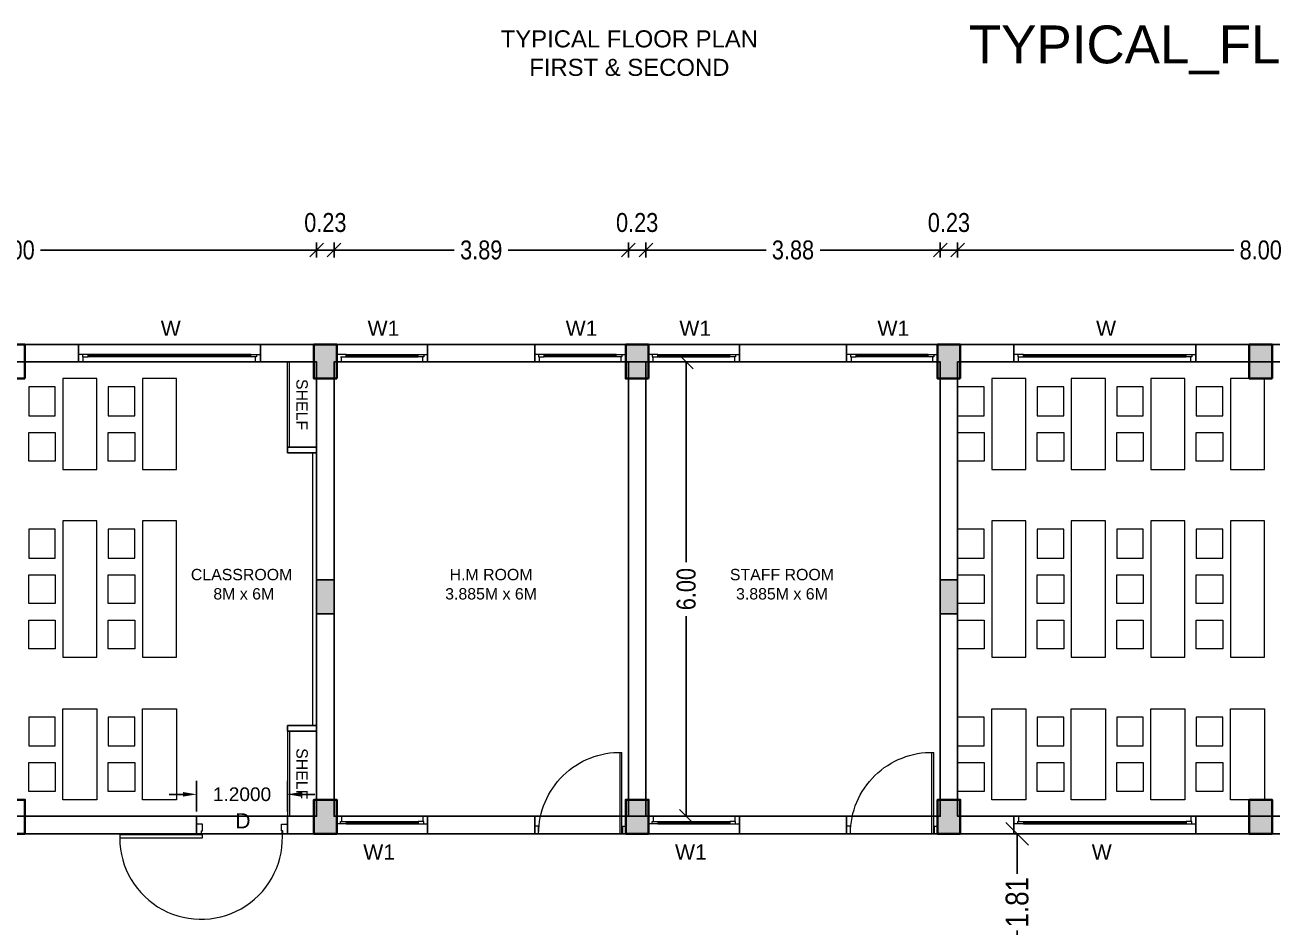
# Model space of a CAD drawing. Header units: metres. Extents: x 2792 to 3145, y -72 to 111.
# Drawn here: x 3020.9 to 3037.36, y -64.86 to -52.95 of the extents above; entities that cross this region are included whole.
import ezdxf
from ezdxf.enums import TextEntityAlignment as Align

# ---------------------------------------------------------------- set-up
doc = ezdxf.new("R2010")
doc.units = ezdxf.units.M
doc.header["$MEASUREMENT"] = 0
doc.header["$PDMODE"] = 35
doc.linetypes.add('HIDDEN', pattern=[0.375, 0.25, -0.125])
doc.linetypes.add('PHANTOM2', pattern=[1.25, 0.625, -0.125, 0.125, -0.125, 0.125, -0.125])
for name, color, linetype, lineweight in [('BEAM', 4, 'Continuous', 30), ('Col', 2, 'Continuous', 40), ('column', 6, 'Continuous', 9), ('DIM', 7, 'Continuous', 18), ('El', 9, 'Continuous', 20), ('Frame', 11, 'Continuous', 20), ('Furn', 80, 'Continuous', 0), ('JOI', 4, 'Continuous', 20), ('Text', 7, 'Continuous', 5), ('WALL', 7, 'Continuous', 30)]:
    doc.layers.add(name, color=color, linetype=linetype, lineweight=lineweight)
for name, color, linetype in [('BLK_1_FLR_0_AC_ROOM_1', 3, 'Continuous'), ('BLK_1_FLR_0_BLT_UP_AREA', 44, 'Continuous'), ('BLK_1_FLR_0_CARPET_AREA', 56, 'Continuous'), ('BLK_1_FLR_0_EXIT_WIDTH_DOOR', 2, 'Continuous'), ('BLK_1_FLR_0_REGULAR_ROOM_1', 3, 'Continuous'), ('BLK_1_FLR_0_REGULAR_ROOM_2', 3, 'Continuous'), ('DIST_EXIT', 7, 'Continuous'), ('WIN', 2, 'Continuous')]:
    doc.layers.add(name, color=color, linetype=linetype)
doc.styles.add('SKR', font='ARIALN.TTF')
doc.styles.get("Standard").update_dxf_attribs({"font": 'arial.ttf'})
doc.dimstyles.new('SKR', dxfattribs={"dimtxt": 0.25, "dimasz": 0.18, "dimexe": 0.1, "dimexo": 0.0625, "dimgap": 0.09, "dimtad": 0, "dimzin": 0, "dimdsep": 46, "dimtxsty": 'SKR', "dimblk": 'OBLIQUE', "dimcen": 0.09, "dimclrd": 8, "dimclre": 8, "dimadec": 0, "dimazin": 0, "dimtfac": 1, "dimtofl": 0, "dimtmove": 2, "dimatfit": 3, "dimfxl": 0, "dimtolj": 1, "dimtzin": 0, "dimarcsym": 0})
doc.dimstyles.new('SKR12', dxfattribs={"dimtxt": 0.3, "dimasz": 0.3, "dimexe": 0.3, "dimexo": 0.0625, "dimgap": 0.09, "dimtad": 0, "dimzin": 0, "dimdsep": 46, "dimtxsty": 'SKR', "dimblk": 'OBLIQUE', "dimcen": 0.09, "dimclrd": 8, "dimclre": 8, "dimadec": 0, "dimazin": 0, "dimtfac": 1, "dimtofl": 0, "dimtmove": 2, "dimatfit": 3, "dimfxl": 0, "dimtolj": 1, "dimtzin": 0, "dimarcsym": 0})
doc.dimstyles.get("Standard").update_dxf_attribs({"dimtxt": 0.18, "dimasz": 0.18, "dimexe": 0.18, "dimexo": 0.0625, "dimgap": 0.09, "dimtad": 0, "dimtih": 1, "dimtoh": 1, "dimdec": 4, "dimzin": 0, "dimdsep": 46, "dimtxsty": 'Standard', "dimcen": 0.09, "dimadec": 0, "dimazin": 0, "dimtfac": 1, "dimtdec": 4, "dimtofl": 0, "dimtmove": 0, "dimatfit": 3, "dimfxl": 0, "dimtolj": 1, "dimtzin": 0, "dimarcsym": 0})

# ---------------------------------------------------------------- blocks, each defined once
blk = doc.blocks.new('A$C7F851B0A')
for p, q in [((1.5, 0), (1.5, 32.24)), ((2.25, 0), (2.25, 32.25)), ((1.2, 3), (0, 3)), ((0, 0), (0, 3)), ((1.2, 0), (0, 0)), ((1.2, 0), (1.2, 3)), ((2.25, 0), (1.5, 0)), ((34.5, 0), (34.5, 3)), ((34.5, 3), (36, 3)), ((34.5, 0), (36, 0)), ((36, 0), (36, 3))]:
    blk.add_line(p, q)
blk.add_arc((2.25, 0), 32.25, 0, 91.3326)
blk = doc.blocks.new('FF')
at = {"layer": 'Frame'}
for p, q in [((-35.5, 0), (-38, 0)), ((-38, -3.5), (-38, -4)), ((-38, -4), (-36, -4)), ((-36, -4), (-36, -2.75)), ((-36, -2.75), (-35.5, -2.75)), ((-35.5, -2.75), (-35.5, 0)), ((-2.5, -2.75), (-2.5, 0)), ((-2.5, 0), (0, 0)), ((-2, -2.75), (-2.5, -2.75)), ((-2, -4), (-2, -2.75)), ((0, -4), (-2, -4)), ((0, -3.5), (0, -4))]:
    blk.add_line(p, q, dxfattribs=at)
blk.add_lwpolyline([(-35.5, -5.75), (-35.5, -4.5), (-70.12, -4.5), (-70.12, -5.75), (-35.5, -5.75)], close=True, dxfattribs=at)
blk.add_arc((-36.12, -5.75), 34, 180, 5.0621, dxfattribs=at)
blk = doc.blocks.new('C')
at = {"layer": 'column'}
blk.add_hatch(color=2, dxfattribs=at).paths.add_polyline_path([(0, -450), (300, -450), (300, 0), (0, 0)])
at = {"layer": 'column', "color": 6}
blk.add_lwpolyline([(0, -450), (300, -450), (300, 0), (0, 0)], close=True, dxfattribs=at)
blk = doc.blocks.new('C2')
at = {"layer": 'BEAM'}
blk.add_hatch(color=2, dxfattribs=at).paths.add_polyline_path([(230, 0), (0, 0), (0, -450), (230, -450)])
at = {"layer": 'BEAM', "color": 6}
blk.add_lwpolyline([(0, -450), (230, -450), (230, 0), (0, 0)], close=True, dxfattribs=at)
blk = doc.blocks.new('_Oblique')
at = {"color": 0, "linetype": 'ByBlock', "lineweight": -2}
blk.add_line((-0.5, -0.5), (0.5, 0.5), dxfattribs=at)
blk = doc.blocks.new('*D19')
at = {"layer": 'Defpoints', "color": 0}
for p in [(3024.748, -55.924), (3016.748, -57.852), (3024.748, -57.935)]:
    blk.add_point(p, dxfattribs=at)
at = {"layer": 'DIM', "color": 8, "lineweight": -2}
for p, q in [((3016.748, -56.024), (3016.748, -55.824)), ((3016.748, -55.924), (3020.392, -55.924)), ((3024.748, -55.924), (3021.104, -55.924)), ((3024.748, -56.024), (3024.748, -55.824))]:
    blk.add_line(p, q, dxfattribs=at)
at = {"layer": 'DIM', "color": 8, "lineweight": -2, "xscale": 0.18, "yscale": 0.18, "zscale": 0.18, "rotation": 180}
blk.add_blockref('_Oblique', (3016.748, -55.924), dxfattribs=at)
at = {"layer": 'DIM', "color": 8, "lineweight": -2, "xscale": 0.18, "yscale": 0.18, "zscale": 0.18}
blk.add_blockref('_Oblique', (3024.748, -55.924), dxfattribs=at)
at = {"layer": 'DIM', "color": 0, "insert": (3020.748, -55.924), "char_height": 0.25, "attachment_point": 5, "style": 'SKR'}
blk.add_mtext('\\A1;8.00', dxfattribs=at)
blk = doc.blocks.new('*D20')
at = {"layer": 'Defpoints', "color": 0}
for p in [(3024.978, -55.924), (3024.748, -57.935), (3024.978, -58.045)]:
    blk.add_point(p, dxfattribs=at)
at = {"layer": 'DIM', "color": 8, "lineweight": -2}
for p, q in [((3024.748, -56.024), (3024.748, -55.824)), ((3024.748, -55.924), (3024.978, -55.924)), ((3024.978, -56.024), (3024.978, -55.824))]:
    blk.add_line(p, q, dxfattribs=at)
at = {"layer": 'DIM', "color": 8, "lineweight": -2, "xscale": 0.18, "yscale": 0.18, "zscale": 0.18, "rotation": 180}
blk.add_blockref('_Oblique', (3024.748, -55.924), dxfattribs=at)
at = {"layer": 'DIM', "color": 8, "lineweight": -2, "xscale": 0.18, "yscale": 0.18, "zscale": 0.18}
blk.add_blockref('_Oblique', (3024.978, -55.924), dxfattribs=at)
at = {"layer": 'DIM', "color": 0, "insert": (3024.863, -55.562), "char_height": 0.25, "attachment_point": 5, "style": 'SKR'}
blk.add_mtext('\\A1;0.23', dxfattribs=at)
blk = doc.blocks.new('*D21')
at = {"layer": 'Defpoints', "color": 0}
for p in [(3028.863, -55.924), (3024.978, -58.045), (3028.863, -57.94)]:
    blk.add_point(p, dxfattribs=at)
at = {"layer": 'DIM', "color": 8, "lineweight": -2}
for p, q in [((3024.978, -56.024), (3024.978, -55.824)), ((3024.978, -55.924), (3026.564, -55.924)), ((3028.863, -55.924), (3027.277, -55.924)), ((3028.863, -56.024), (3028.863, -55.824))]:
    blk.add_line(p, q, dxfattribs=at)
at = {"layer": 'DIM', "color": 8, "lineweight": -2, "xscale": 0.18, "yscale": 0.18, "zscale": 0.18, "rotation": 180}
blk.add_blockref('_Oblique', (3024.978, -55.924), dxfattribs=at)
at = {"layer": 'DIM', "color": 8, "lineweight": -2, "xscale": 0.18, "yscale": 0.18, "zscale": 0.18}
blk.add_blockref('_Oblique', (3028.863, -55.924), dxfattribs=at)
at = {"layer": 'DIM', "color": 0, "insert": (3026.92, -55.924), "char_height": 0.25, "attachment_point": 5, "style": 'SKR'}
blk.add_mtext('\\A1;3.89', dxfattribs=at)
blk = doc.blocks.new('*D22')
at = {"layer": 'Defpoints', "color": 0}
for p in [(3029.093, -55.924), (3028.863, -57.94), (3029.093, -57.991)]:
    blk.add_point(p, dxfattribs=at)
at = {"layer": 'DIM', "color": 8, "lineweight": -2}
for p, q in [((3028.863, -56.024), (3028.863, -55.824)), ((3028.863, -55.924), (3029.093, -55.924)), ((3029.093, -56.024), (3029.093, -55.824))]:
    blk.add_line(p, q, dxfattribs=at)
at = {"layer": 'DIM', "color": 8, "lineweight": -2, "xscale": 0.18, "yscale": 0.18, "zscale": 0.18, "rotation": 180}
blk.add_blockref('_Oblique', (3028.863, -55.924), dxfattribs=at)
at = {"layer": 'DIM', "color": 8, "lineweight": -2, "xscale": 0.18, "yscale": 0.18, "zscale": 0.18}
blk.add_blockref('_Oblique', (3029.093, -55.924), dxfattribs=at)
at = {"layer": 'DIM', "color": 0, "insert": (3028.978, -55.562), "char_height": 0.25, "attachment_point": 5, "style": 'SKR'}
blk.add_mtext('\\A1;0.23', dxfattribs=at)
blk = doc.blocks.new('*D23')
at = {"layer": 'Defpoints', "color": 0}
for p in [(3032.978, -55.924), (3029.093, -57.991), (3032.978, -58.291)]:
    blk.add_point(p, dxfattribs=at)
at = {"layer": 'DIM', "color": 8, "lineweight": -2}
for p, q in [((3029.093, -56.024), (3029.093, -55.824)), ((3029.093, -55.924), (3030.679, -55.924)), ((3032.978, -55.924), (3031.392, -55.924)), ((3032.978, -56.024), (3032.978, -55.824))]:
    blk.add_line(p, q, dxfattribs=at)
at = {"layer": 'DIM', "color": 8, "lineweight": -2, "xscale": 0.18, "yscale": 0.18, "zscale": 0.18, "rotation": 180}
blk.add_blockref('_Oblique', (3029.093, -55.924), dxfattribs=at)
at = {"layer": 'DIM', "color": 8, "lineweight": -2, "xscale": 0.18, "yscale": 0.18, "zscale": 0.18}
blk.add_blockref('_Oblique', (3032.978, -55.924), dxfattribs=at)
at = {"layer": 'DIM', "color": 0, "insert": (3031.035, -55.924), "char_height": 0.25, "attachment_point": 5, "style": 'SKR'}
blk.add_mtext('\\A1;3.88', dxfattribs=at)
blk = doc.blocks.new('*D24')
at = {"layer": 'Defpoints', "color": 0}
for p in [(3033.208, -55.924), (3033.208, -58.25), (3032.978, -58.291)]:
    blk.add_point(p, dxfattribs=at)
at = {"layer": 'DIM', "color": 8, "lineweight": -2}
for p, q in [((3032.978, -56.024), (3032.978, -55.824)), ((3032.978, -55.924), (3033.208, -55.924)), ((3033.208, -56.024), (3033.208, -55.824))]:
    blk.add_line(p, q, dxfattribs=at)
at = {"layer": 'DIM', "color": 8, "lineweight": -2, "xscale": 0.18, "yscale": 0.18, "zscale": 0.18, "rotation": 180}
blk.add_blockref('_Oblique', (3032.978, -55.924), dxfattribs=at)
at = {"layer": 'DIM', "color": 8, "lineweight": -2, "xscale": 0.18, "yscale": 0.18, "zscale": 0.18}
blk.add_blockref('_Oblique', (3033.208, -55.924), dxfattribs=at)
at = {"layer": 'DIM', "color": 0, "insert": (3033.093, -55.562), "char_height": 0.25, "attachment_point": 5, "style": 'SKR'}
blk.add_mtext('\\A1;0.23', dxfattribs=at)
blk = doc.blocks.new('*D25')
at = {"layer": 'Defpoints', "color": 0}
for p in [(3041.208, -55.924), (3041.208, -57.887), (3033.208, -58.25)]:
    blk.add_point(p, dxfattribs=at)
at = {"layer": 'DIM', "color": 8, "lineweight": -2}
for p, q in [((3033.208, -56.024), (3033.208, -55.824)), ((3033.208, -55.924), (3036.852, -55.924)), ((3041.208, -55.924), (3037.564, -55.924)), ((3041.208, -56.024), (3041.208, -55.824))]:
    blk.add_line(p, q, dxfattribs=at)
at = {"layer": 'DIM', "color": 8, "lineweight": -2, "xscale": 0.18, "yscale": 0.18, "zscale": 0.18, "rotation": 180}
blk.add_blockref('_Oblique', (3033.208, -55.924), dxfattribs=at)
at = {"layer": 'DIM', "color": 8, "lineweight": -2, "xscale": 0.18, "yscale": 0.18, "zscale": 0.18}
blk.add_blockref('_Oblique', (3041.208, -55.924), dxfattribs=at)
at = {"layer": 'DIM', "color": 0, "insert": (3037.208, -55.924), "char_height": 0.25, "attachment_point": 5, "style": 'SKR'}
blk.add_mtext('\\A1;8.00', dxfattribs=at)
blk = doc.blocks.new('*D96')
at = {"layer": 'Defpoints', "color": 0}
for p in [(3029.51, -57.401), (3029.626, -57.401), (3029.51, -63.401)]:
    blk.add_point(p, dxfattribs=at)
at = {"layer": 'DIM', "color": 8, "lineweight": -2}
for p, q in [((3029.572, -57.401), (3029.726, -57.401)), ((3029.626, -57.401), (3029.626, -60.045)), ((3029.626, -63.401), (3029.626, -60.758)), ((3029.572, -63.401), (3029.726, -63.401))]:
    blk.add_line(p, q, dxfattribs=at)
at = {"layer": 'DIM', "color": 8, "lineweight": -2, "xscale": 0.18, "yscale": 0.18, "zscale": 0.18}
for p, rotation in [((3029.626, -57.401), 90), ((3029.626, -63.401), 270)]:
    blk.add_blockref('_Oblique', p, dxfattribs=dict(at, rotation=rotation))
at = {"layer": 'DIM', "color": 0, "insert": (3029.626, -60.401), "char_height": 0.25, "attachment_point": 5, "rotation": 90, "style": 'SKR'}
blk.add_mtext('\\A1;6.00', dxfattribs=at)
blk = doc.blocks.new('*D220')
at = {"layer": 'Defpoints', "color": 0}
for p in [(3034.301, -63.631), (3033.994, -65.441), (3034.301, -65.441)]:
    blk.add_point(p, dxfattribs=at)
at = {"layer": 'DIM', "color": 8, "lineweight": -2}
for p, q in [((3034.239, -63.631), (3033.694, -63.631)), ((3033.994, -63.631), (3033.994, -64.162)), ((3033.994, -65.441), (3033.994, -64.911)), ((3034.239, -65.441), (3033.694, -65.441))]:
    blk.add_line(p, q, dxfattribs=at)
at = {"layer": 'DIM', "color": 8, "lineweight": -2, "xscale": 0.3, "yscale": 0.3, "zscale": 0.3}
for p, rotation in [((3033.994, -63.631), 90), ((3033.994, -65.441), 270)]:
    blk.add_blockref('_Oblique', p, dxfattribs=dict(at, rotation=rotation))
at = {"layer": 'DIM', "color": 0, "insert": (3033.994, -64.536), "char_height": 0.3, "attachment_point": 5, "rotation": 90, "style": 'SKR'}
blk.add_mtext('\\A1;1.81', dxfattribs=at)
blk = doc.blocks.new('*D251')
at = {"layer": 'BLK_1_FLR_0_EXIT_WIDTH_DOOR', "color": 0, "lineweight": -2}
for p, q in [((3023.163, -63.339), (3023.163, -62.931)), ((3024.363, -63.339), (3024.363, -62.931)), ((3022.983, -63.111), (3022.803, -63.111)), ((3024.543, -63.111), (3024.723, -63.111))]:
    blk.add_line(p, q, dxfattribs=at)
at = {"layer": 'BLK_1_FLR_0_EXIT_WIDTH_DOOR', "color": 0}
for points in [[(3022.983, -63.081), (3022.983, -63.141), (3023.163, -63.111)], [(3024.543, -63.081), (3024.543, -63.141), (3024.363, -63.111)]]:
    blk.add_solid(points, dxfattribs=at)
at = {"layer": 'Defpoints', "color": 0}
for p in [(3024.363, -63.111), (3023.163, -63.401), (3024.363, -63.401)]:
    blk.add_point(p, dxfattribs=at)
at = {"layer": 'BLK_1_FLR_0_EXIT_WIDTH_DOOR', "color": 0, "insert": (3023.763, -63.111), "char_height": 0.18, "attachment_point": 5}
blk.add_mtext('\\A1;1.2000', dxfattribs=at)
blk = doc.blocks.new('*D260')
at = {"layer": 'Defpoints', "color": 0}
for p in [(3005.323, -63.406), (3025.013, -65.371), (3024.963, -65.874)]:
    blk.add_point(p, dxfattribs=at)
at = {"layer": 'DIST_EXIT', "color": 8, "linetype": 'HIDDEN', "lineweight": -2}
for p, q in [((3005.317, -63.469), (3005.243, -64.208)), ((3025.007, -65.434), (3024.933, -66.173))]:
    blk.add_line(p, q, dxfattribs=at)
at = {"layer": 'DIST_EXIT', "color": 8, "linetype": 'PHANTOM2', "lineweight": -2}
for p, q in [((3005.273, -63.909), (3014.626, -64.843)), ((3024.963, -65.874), (3015.609, -64.941))]:
    blk.add_line(p, q, dxfattribs=at)
at = {"layer": 'DIST_EXIT', "color": 8, "lineweight": -2, "xscale": 0.3, "yscale": 0.3, "zscale": 0.3}
for p, rotation in [((3005.273, -63.909), 174.3009314214869), ((3024.963, -65.874), 354.3009314214869)]:
    blk.add_blockref('_Oblique', p, dxfattribs=dict(at, rotation=rotation))
at = {"layer": 'DIST_EXIT', "color": 0, "insert": (3015.118, -64.892), "char_height": 0.3, "attachment_point": 5, "rotation": 354.3009, "style": 'SKR'}
blk.add_mtext('\\A1;19.79', dxfattribs=at)
blk = doc.blocks.new('*D261')
at = {"layer": 'Defpoints', "color": 0}
for p in [(3049.703, -63.406), (3049.725, -63.597), (3032.943, -65.371)]:
    blk.add_point(p, dxfattribs=at)
at = {"layer": 'DIST_EXIT', "color": 8, "linetype": 'HIDDEN', "lineweight": -2}
for p, q in [((3049.71, -63.469), (3049.76, -63.895)), ((3032.95, -65.434), (3033, -65.86))]:
    blk.add_line(p, q, dxfattribs=at)
at = {"layer": 'DIST_EXIT', "color": 8, "linetype": 'PHANTOM2', "lineweight": -2}
for p, q in [((3049.725, -63.597), (3041.835, -64.522)), ((3032.965, -65.562), (3040.855, -64.637))]:
    blk.add_line(p, q, dxfattribs=at)
at = {"layer": 'DIST_EXIT', "color": 8, "lineweight": -2, "xscale": 0.3, "yscale": 0.3, "zscale": 0.3}
for p, rotation in [((3049.725, -63.597), 6.68702560900272), ((3032.965, -65.562), 186.6870256090026)]:
    blk.add_blockref('_Oblique', p, dxfattribs=dict(at, rotation=rotation))
at = {"layer": 'DIST_EXIT', "color": 0, "insert": (3041.345, -64.58), "char_height": 0.3, "attachment_point": 5, "rotation": 6.687, "style": 'SKR'}
blk.add_mtext('\\A1;16.87', dxfattribs=at)

msp = doc.modelspace()

# ---------------------------------------------------------------- linework, layer by layer
at = {"layer": 'BLK_1_FLR_0_AC_ROOM_1', "color": 3}
msp.add_lwpolyline([(3024.97792, -63.4005), (3032.97792, -63.4005), (3032.97792, -57.40147), (3024.97792, -57.40147)], close=True, dxfattribs=at)
at = {"layer": 'BLK_1_FLR_0_BLT_UP_AREA', "color": 24}
msp.add_lwpolyline([(3001.69292, -57.17147), (3056.26292, -57.17147), (3056.26292, -65.67147), (3001.69292, -65.67147)], close=True, dxfattribs=at)
at = {"layer": 'BLK_1_FLR_0_CARPET_AREA', "color": 24}
for points in [[(3016.7479, -57.40147), (3024.74792, -57.40147), (3024.74792, -63.40147), (3016.7479, -63.40147)], [(3024.97792, -57.40147), (3028.86292, -57.40147), (3028.86292, -63.4005), (3024.97792, -63.4005)], [(3029.09292, -63.4005), (3032.97792, -63.4005), (3032.97792, -57.40147), (3029.09292, -57.40147)], [(3033.20792, -63.40147), (3041.2079, -63.40147), (3041.2079, -57.40147), (3033.20792, -57.40147)], [(3056.03292, -63.63147), (3001.92292, -63.63147), (3001.92292, -65.43292), (3056.03292, -65.43292)]]:
    msp.add_lwpolyline(points, close=True, dxfattribs=at)
at = {"layer": 'BLK_1_FLR_0_REGULAR_ROOM_1', "color": 3}
msp.add_lwpolyline([(3008.51791, -57.40147), (3024.74792, -57.40147), (3024.74792, -63.40147), (3008.51791, -63.40147)], close=True, dxfattribs=at)
at = {"layer": 'BLK_1_FLR_0_REGULAR_ROOM_2', "color": 3}
msp.add_lwpolyline([(3033.20792, -57.40147), (3049.43792, -57.40147), (3049.43792, -63.40147), (3033.20792, -63.40147)], close=True, dxfattribs=at)
at = {"layer": 'Col'}
for points in [[(3020.8979, -57.62147), (3020.5979, -57.62147), (3020.5979, -57.17147), (3020.8979, -57.17147)], [(3025.01292, -57.62147), (3024.71292, -57.62147), (3024.71292, -57.17147), (3025.01292, -57.17147)], [(3029.12792, -57.62147), (3028.82792, -57.62147), (3028.82792, -57.17147), (3029.12792, -57.17147)], [(3033.24292, -57.62147), (3032.94292, -57.62147), (3032.94292, -57.17147), (3033.24292, -57.17147)], [(3037.3579, -57.62147), (3037.0579, -57.62147), (3037.0579, -57.17147), (3037.3579, -57.17147)], [(3020.8979, -63.63147), (3020.5979, -63.63147), (3020.5979, -63.18147), (3020.8979, -63.18147)], [(3025.01291, -63.63147), (3024.71291, -63.63147), (3024.71291, -63.18147), (3025.01291, -63.18147)], [(3029.12792, -63.63147), (3028.82792, -63.63147), (3028.82792, -63.18147), (3029.12792, -63.18147)], [(3033.24292, -63.63147), (3032.94292, -63.63147), (3032.94292, -63.18147), (3033.24292, -63.18147)], [(3037.35789, -63.63147), (3037.05789, -63.63147), (3037.05789, -63.18147), (3037.35789, -63.18147)]]:
    msp.add_lwpolyline(points, close=True, dxfattribs=at)
at = {"layer": 'El'}
for p, q in [((3021.60541, -57.17147), (3024.00541, -57.17147)), ((3026.21292, -57.17147), (3025.01292, -57.17147)), ((3027.62792, -57.17147), (3028.82792, -57.17147)), ((3030.32792, -57.17147), (3029.12792, -57.17147)), ((3031.74292, -57.17147), (3032.94292, -57.17147)), ((3036.35039, -57.17147), (3033.95039, -57.17147)), ((3021.66791, -57.40147), (3023.94291, -57.40147)), ((3023.88041, -57.30147), (3021.73041, -57.30147)), ((3023.88041, -57.33272), (3021.73041, -57.33272)), ((3026.15042, -57.40147), (3025.07542, -57.40147)), ((3025.13792, -57.30147), (3026.08792, -57.30147)), ((3025.13792, -57.33272), (3026.08792, -57.33272)), ((3027.69042, -57.40147), (3028.76542, -57.40147)), ((3028.70292, -57.30147), (3027.75292, -57.30147)), ((3028.70292, -57.33272), (3027.75292, -57.33272)), ((3030.26542, -57.40147), (3029.19042, -57.40147)), ((3029.25292, -57.30147), (3030.20292, -57.30147)), ((3029.25292, -57.33272), (3030.20292, -57.33272)), ((3031.80542, -57.40147), (3032.88042, -57.40147)), ((3032.81792, -57.30147), (3031.86792, -57.30147)), ((3032.81792, -57.33272), (3031.86792, -57.33272)), ((3036.28789, -57.40147), (3034.01289, -57.40147)), ((3034.07539, -57.30147), (3036.22539, -57.30147)), ((3034.07539, -57.33272), (3036.22539, -57.33272)), ((3026.15042, -63.40147), (3025.07542, -63.40147)), ((3025.13792, -63.47022), (3026.08792, -63.47022)), ((3025.13792, -63.50147), (3026.08792, -63.50147)), ((3030.26542, -63.40147), (3029.19042, -63.40147)), ((3029.25292, -63.47022), (3030.20292, -63.47022)), ((3029.25292, -63.50147), (3030.20292, -63.50147)), ((3036.28789, -63.40147), (3034.01289, -63.40147)), ((3034.07539, -63.47022), (3036.22539, -63.47022)), ((3034.07539, -63.50147), (3036.22539, -63.50147)), ((3023.22608, -63.63147), (3024.36291, -63.63147)), ((3026.21292, -63.63147), (3025.01292, -63.63147)), ((3030.32792, -63.63147), (3029.12792, -63.63147)), ((3036.35039, -63.63147), (3033.95039, -63.63147))]:
    msp.add_line(p, q, dxfattribs=at)
at = {"layer": 'Frame'}
for p, q in [((3021.73041, -57.30147), (3021.60541, -57.30147)), ((3021.66791, -57.40147), (3021.60541, -57.40147)), ((3021.65541, -57.30147), (3021.65541, -57.33272)), ((3021.65541, -57.33272), (3021.73041, -57.33272)), ((3021.66791, -57.40147), (3021.66791, -57.33272)), ((3021.73041, -57.33272), (3021.73041, -57.30147)), ((3023.88041, -57.33272), (3023.88041, -57.30147)), ((3023.88041, -57.30147), (3024.00541, -57.30147)), ((3023.95541, -57.33272), (3023.88041, -57.33272)), ((3023.94291, -57.40147), (3023.94291, -57.33272)), ((3023.94291, -57.40147), (3024.00541, -57.40147)), ((3023.95541, -57.30147), (3023.95541, -57.33272)), ((3024.36291, -58.52647), (3024.36291, -57.40147)), ((3024.38791, -58.52647), (3024.38791, -57.40147)), ((3025.13792, -57.30147), (3025.01292, -57.30147)), ((3025.07542, -57.40147), (3025.01292, -57.40147)), ((3025.06292, -57.33272), (3025.13792, -57.33272)), ((3025.07542, -57.40147), (3025.07542, -57.33272)), ((3025.13792, -57.33272), (3025.13792, -57.30147)), ((3026.08792, -57.33272), (3026.08792, -57.30147)), ((3026.08792, -57.30147), (3026.21292, -57.30147)), ((3026.16292, -57.33272), (3026.08792, -57.33272)), ((3026.15042, -57.40147), (3026.15042, -57.33272)), ((3026.15042, -57.40147), (3026.21292, -57.40147)), ((3026.16292, -57.30147), (3026.16292, -57.33272)), ((3027.75292, -57.30147), (3027.62792, -57.30147)), ((3027.69042, -57.40147), (3027.62792, -57.40147)), ((3027.67792, -57.30147), (3027.67792, -57.33272)), ((3027.67792, -57.33272), (3027.75292, -57.33272)), ((3027.69042, -57.40147), (3027.69042, -57.33272)), ((3027.75292, -57.33272), (3027.75292, -57.30147)), ((3028.70292, -57.33272), (3028.70292, -57.30147)), ((3028.70292, -57.30147), (3028.82792, -57.30147)), ((3028.77792, -57.33272), (3028.70292, -57.33272)), ((3028.76542, -57.40147), (3028.76542, -57.33272)), ((3028.76542, -57.40147), (3028.82792, -57.40147)), ((3028.77792, -57.30147), (3028.77792, -57.33272)), ((3029.25292, -57.30147), (3029.12792, -57.30147)), ((3029.19042, -57.40147), (3029.12792, -57.40147)), ((3029.17792, -57.30147), (3029.17792, -57.33272)), ((3029.17792, -57.33272), (3029.25292, -57.33272)), ((3029.19042, -57.40147), (3029.19042, -57.33272)), ((3029.25292, -57.33272), (3029.25292, -57.30147)), ((3030.20292, -57.33272), (3030.20292, -57.30147)), ((3030.20292, -57.30147), (3030.32792, -57.30147)), ((3030.27792, -57.33272), (3030.20292, -57.33272)), ((3030.26542, -57.40147), (3030.26542, -57.33272)), ((3030.26542, -57.40147), (3030.32792, -57.40147)), ((3030.27792, -57.30147), (3030.27792, -57.33272)), ((3031.86792, -57.30147), (3031.74292, -57.30147)), ((3031.80542, -57.40147), (3031.74292, -57.40147)), ((3031.79292, -57.30147), (3031.79292, -57.33272)), ((3031.79292, -57.33272), (3031.86792, -57.33272)), ((3031.80542, -57.40147), (3031.80542, -57.33272)), ((3031.86792, -57.33272), (3031.86792, -57.30147)), ((3032.81792, -57.33272), (3032.81792, -57.30147)), ((3032.81792, -57.30147), (3032.94292, -57.30147)), ((3032.89292, -57.33272), (3032.81792, -57.33272)), ((3032.88042, -57.40147), (3032.88042, -57.33272)), ((3032.88042, -57.40147), (3032.94292, -57.40147)), ((3032.89292, -57.30147), (3032.89292, -57.33272)), ((3034.07539, -57.30147), (3033.95039, -57.30147)), ((3034.01289, -57.40147), (3033.95039, -57.40147)), ((3034.00039, -57.30147), (3034.00039, -57.33272)), ((3034.00039, -57.33272), (3034.07539, -57.33272)), ((3034.01289, -57.40147), (3034.01289, -57.33272)), ((3034.07539, -57.33272), (3034.07539, -57.30147)), ((3036.22539, -57.33272), (3036.22539, -57.30147)), ((3036.22539, -57.30147), (3036.35039, -57.30147)), ((3036.30039, -57.33272), (3036.22539, -57.33272)), ((3036.28789, -57.40147), (3036.28789, -57.33272)), ((3036.28789, -57.40147), (3036.35039, -57.40147)), ((3036.30039, -57.30147), (3036.30039, -57.33272)), ((3024.69791, -62.20147), (3024.69791, -58.60147)), ((3024.36291, -62.27647), (3024.36291, -63.40147)), ((3024.38791, -62.27647), (3024.38791, -63.40147)), ((3025.07542, -63.40147), (3025.01292, -63.40147)), ((3025.13792, -63.50147), (3025.01292, -63.50147)), ((3025.06292, -63.50147), (3025.06292, -63.47022)), ((3025.06292, -63.47022), (3025.13792, -63.47022)), ((3025.07542, -63.40147), (3025.07542, -63.47022)), ((3025.13792, -63.47022), (3025.13792, -63.50147)), ((3026.08792, -63.47022), (3026.08792, -63.50147)), ((3026.16292, -63.47022), (3026.08792, -63.47022)), ((3026.08792, -63.50147), (3026.21292, -63.50147)), ((3026.15042, -63.40147), (3026.15042, -63.47022)), ((3026.15042, -63.40147), (3026.21292, -63.40147)), ((3026.16292, -63.50147), (3026.16292, -63.47022)), ((3029.19042, -63.40147), (3029.12792, -63.40147)), ((3029.25292, -63.50147), (3029.12792, -63.50147)), ((3029.17792, -63.50147), (3029.17792, -63.47022)), ((3029.17792, -63.47022), (3029.25292, -63.47022)), ((3029.19042, -63.40147), (3029.19042, -63.47022)), ((3029.25292, -63.47022), (3029.25292, -63.50147)), ((3030.20292, -63.47022), (3030.20292, -63.50147)), ((3030.27792, -63.47022), (3030.20292, -63.47022)), ((3030.20292, -63.50147), (3030.32792, -63.50147)), ((3030.26542, -63.40147), (3030.26542, -63.47022)), ((3030.26542, -63.40147), (3030.32792, -63.40147)), ((3030.27792, -63.50147), (3030.27792, -63.47022)), ((3034.01289, -63.40147), (3033.95039, -63.40147)), ((3034.07539, -63.50147), (3033.95039, -63.50147)), ((3034.00039, -63.50147), (3034.00039, -63.47022)), ((3034.00039, -63.47022), (3034.07539, -63.47022)), ((3034.01289, -63.40147), (3034.01289, -63.47022)), ((3034.07539, -63.47022), (3034.07539, -63.50147)), ((3036.22539, -63.47022), (3036.22539, -63.50147)), ((3036.30039, -63.47022), (3036.22539, -63.47022)), ((3036.22539, -63.50147), (3036.35039, -63.50147)), ((3036.28789, -63.40147), (3036.28789, -63.47022)), ((3036.28789, -63.40147), (3036.35039, -63.40147)), ((3036.30039, -63.50147), (3036.30039, -63.47022))]:
    msp.add_line(p, q, dxfattribs=at)
at = {"layer": 'Furn'}
for points in [[(3021.2979, -57.73147), (3020.9479, -57.73147), (3020.9479, -58.11147), (3021.2979, -58.11147)], [(3021.3979, -57.62147), (3021.3979, -58.82147), (3021.8479, -58.82147), (3021.8479, -57.62147)], [(3022.3479, -57.73147), (3021.9979, -57.73147), (3021.9979, -58.11147), (3022.3479, -58.11147)], [(3022.4479, -57.62147), (3022.4479, -58.82147), (3022.8979, -58.82147), (3022.8979, -57.62147)], [(3033.55789, -57.73147), (3033.20789, -57.73147), (3033.20789, -58.11147), (3033.55789, -58.11147)], [(3033.65789, -57.62147), (3033.65789, -58.82147), (3034.10789, -58.82147), (3034.10789, -57.62147)], [(3034.60789, -57.73147), (3034.25789, -57.73147), (3034.25789, -58.11147), (3034.60789, -58.11147)], [(3034.70789, -57.62147), (3034.70789, -58.82147), (3035.15789, -58.82147), (3035.15789, -57.62147)], [(3035.65789, -57.73147), (3035.30789, -57.73147), (3035.30789, -58.11147), (3035.65789, -58.11147)], [(3035.75789, -57.62147), (3035.75789, -58.82147), (3036.20789, -58.82147), (3036.20789, -57.62147)], [(3036.70789, -57.73147), (3036.35789, -57.73147), (3036.35789, -58.11147), (3036.70789, -58.11147)], [(3036.80789, -57.62147), (3036.80789, -58.82147), (3037.25789, -58.82147), (3037.25789, -57.62147)], [(3021.2979, -58.71147), (3020.9479, -58.71147), (3020.9479, -58.33147), (3021.2979, -58.33147)], [(3022.3479, -58.71147), (3021.9979, -58.71147), (3021.9979, -58.33147), (3022.3479, -58.33147)], [(3033.55789, -58.71147), (3033.20789, -58.71147), (3033.20789, -58.33147), (3033.55789, -58.33147)], [(3034.60789, -58.71147), (3034.25789, -58.71147), (3034.25789, -58.33147), (3034.60789, -58.33147)], [(3035.65789, -58.71147), (3035.30789, -58.71147), (3035.30789, -58.33147), (3035.65789, -58.33147)], [(3036.70789, -58.71147), (3036.35789, -58.71147), (3036.35789, -58.33147), (3036.70789, -58.33147)], [(3021.3979, -59.50147), (3021.3979, -61.30147), (3021.8479, -61.30147), (3021.8479, -59.50147)], [(3022.4479, -59.50147), (3022.4479, -61.30147), (3022.8979, -61.30147), (3022.8979, -59.50147)], [(3033.65789, -59.50147), (3033.65789, -61.30147), (3034.10789, -61.30147), (3034.10789, -59.50147)], [(3034.70789, -59.50147), (3034.70789, -61.30147), (3035.15789, -61.30147), (3035.15789, -59.50147)], [(3035.75789, -59.50147), (3035.75789, -61.30147), (3036.20789, -61.30147), (3036.20789, -59.50147)], [(3036.80789, -59.50147), (3036.80789, -61.30147), (3037.25789, -61.30147), (3037.25789, -59.50147)], [(3021.2979, -59.61147), (3020.9479, -59.61147), (3020.9479, -59.99147), (3021.2979, -59.99147)], [(3022.3479, -59.61147), (3021.9979, -59.61147), (3021.9979, -59.99147), (3022.3479, -59.99147)], [(3033.55789, -59.61147), (3033.20789, -59.61147), (3033.20789, -59.99147), (3033.55789, -59.99147)], [(3034.60789, -59.61147), (3034.25789, -59.61147), (3034.25789, -59.99147), (3034.60789, -59.99147)], [(3035.65789, -59.61147), (3035.30789, -59.61147), (3035.30789, -59.99147), (3035.65789, -59.99147)], [(3036.70789, -59.61147), (3036.35789, -59.61147), (3036.35789, -59.99147), (3036.70789, -59.99147)], [(3021.2979, -60.59147), (3020.9479, -60.59147), (3020.9479, -60.21147), (3021.2979, -60.21147)], [(3022.3479, -60.59147), (3021.9979, -60.59147), (3021.9979, -60.21147), (3022.3479, -60.21147)], [(3033.55789, -60.59147), (3033.20789, -60.59147), (3033.20789, -60.21147), (3033.55789, -60.21147)], [(3034.60789, -60.59147), (3034.25789, -60.59147), (3034.25789, -60.21147), (3034.60789, -60.21147)], [(3035.65789, -60.59147), (3035.30789, -60.59147), (3035.30789, -60.21147), (3035.65789, -60.21147)], [(3036.70789, -60.59147), (3036.35789, -60.59147), (3036.35789, -60.21147), (3036.70789, -60.21147)], [(3021.2979, -61.19147), (3020.9479, -61.19147), (3020.9479, -60.81147), (3021.2979, -60.81147)], [(3022.3479, -61.19147), (3021.9979, -61.19147), (3021.9979, -60.81147), (3022.3479, -60.81147)], [(3033.55789, -61.19147), (3033.20789, -61.19147), (3033.20789, -60.81147), (3033.55789, -60.81147)], [(3034.60789, -61.19147), (3034.25789, -61.19147), (3034.25789, -60.81147), (3034.60789, -60.81147)], [(3035.65789, -61.19147), (3035.30789, -61.19147), (3035.30789, -60.81147), (3035.65789, -60.81147)], [(3036.70789, -61.19147), (3036.35789, -61.19147), (3036.35789, -60.81147), (3036.70789, -60.81147)], [(3021.3979, -63.18147), (3021.3979, -61.98147), (3021.8479, -61.98147), (3021.8479, -63.18147)], [(3022.4479, -63.18147), (3022.4479, -61.98147), (3022.8979, -61.98147), (3022.8979, -63.18147)], [(3033.65789, -63.18147), (3033.65789, -61.98147), (3034.10789, -61.98147), (3034.10789, -63.18147)], [(3034.70789, -63.18147), (3034.70789, -61.98147), (3035.15789, -61.98147), (3035.15789, -63.18147)], [(3035.75789, -63.18147), (3035.75789, -61.98147), (3036.20789, -61.98147), (3036.20789, -63.18147)], [(3036.80789, -63.18147), (3036.80789, -61.98147), (3037.25789, -61.98147), (3037.25789, -63.18147)], [(3021.2979, -62.09147), (3020.9479, -62.09147), (3020.9479, -62.47147), (3021.2979, -62.47147)], [(3022.3479, -62.09147), (3021.9979, -62.09147), (3021.9979, -62.47147), (3022.3479, -62.47147)], [(3033.55789, -62.09147), (3033.20789, -62.09147), (3033.20789, -62.47147), (3033.55789, -62.47147)], [(3034.60789, -62.09147), (3034.25789, -62.09147), (3034.25789, -62.47147), (3034.60789, -62.47147)], [(3035.65789, -62.09147), (3035.30789, -62.09147), (3035.30789, -62.47147), (3035.65789, -62.47147)], [(3036.70789, -62.09147), (3036.35789, -62.09147), (3036.35789, -62.47147), (3036.70789, -62.47147)], [(3021.2979, -63.07147), (3020.9479, -63.07147), (3020.9479, -62.69147), (3021.2979, -62.69147)], [(3022.3479, -63.07147), (3021.9979, -63.07147), (3021.9979, -62.69147), (3022.3479, -62.69147)], [(3033.55789, -63.07147), (3033.20789, -63.07147), (3033.20789, -62.69147), (3033.55789, -62.69147)], [(3034.60789, -63.07147), (3034.25789, -63.07147), (3034.25789, -62.69147), (3034.60789, -62.69147)], [(3035.65789, -63.07147), (3035.30789, -63.07147), (3035.30789, -62.69147), (3035.65789, -62.69147)], [(3036.70789, -63.07147), (3036.35789, -63.07147), (3036.35789, -62.69147), (3036.70789, -62.69147)]]:
    msp.add_lwpolyline(points, close=True, dxfattribs=at)
at = {"layer": 'WALL'}
for p, q in [((3021.60541, -57.17147), (3020.89791, -57.17147)), ((3021.60541, -57.40147), (3021.60541, -57.17147)), ((3024.71291, -57.17147), (3024.00541, -57.17147)), ((3024.00541, -57.40147), (3024.00541, -57.17147)), ((3026.21292, -57.17147), (3027.62792, -57.17147)), ((3026.21292, -57.17147), (3026.21292, -57.40147)), ((3027.62792, -57.17147), (3027.62792, -57.40147)), ((3030.32792, -57.17147), (3031.74292, -57.17147)), ((3030.32792, -57.17147), (3030.32792, -57.40147)), ((3031.74292, -57.17147), (3031.74292, -57.40147)), ((3033.24289, -57.17147), (3033.95039, -57.17147)), ((3033.95039, -57.40147), (3033.95039, -57.17147)), ((3036.35039, -57.17147), (3037.05789, -57.17147)), ((3036.35039, -57.40147), (3036.35039, -57.17147)), ((3021.60541, -57.40147), (3020.89791, -57.40147)), ((3024.71291, -57.40147), (3024.00541, -57.40147)), ((3026.21292, -57.40147), (3027.62792, -57.40147)), ((3030.32792, -57.40147), (3031.74292, -57.40147)), ((3033.24289, -57.40147), (3033.95039, -57.40147)), ((3036.35039, -57.40147), (3037.05789, -57.40147)), ((3024.74792, -58.52647), (3024.74792, -57.62147)), ((3024.97792, -63.18147), (3024.97792, -57.62147)), ((3028.86292, -57.62147), (3028.86292, -63.18147)), ((3029.09292, -57.62147), (3029.09292, -63.18147)), ((3032.97791, -63.18147), (3032.97792, -57.62147)), ((3033.20792, -63.18147), (3033.20792, -57.62147)), ((3024.74791, -58.52647), (3024.36291, -58.52647)), ((3024.36291, -58.52647), (3024.36291, -58.60147)), ((3024.74791, -58.60147), (3024.36291, -58.60147)), ((3024.74792, -62.20147), (3024.74792, -58.60147)), ((3024.74791, -62.20147), (3024.36291, -62.20147)), ((3024.36291, -62.27647), (3024.36291, -62.20147)), ((3024.74791, -62.27647), (3024.36291, -62.27647)), ((3024.74792, -63.18147), (3024.74792, -62.27647)), ((3023.16292, -63.40147), (3020.8979, -63.40147)), ((3023.16292, -63.63147), (3023.16292, -63.40147)), ((3024.36291, -63.63147), (3024.36291, -63.40147)), ((3024.71291, -63.40147), (3024.36291, -63.40147)), ((3026.21292, -63.40147), (3027.62792, -63.40147)), ((3026.21292, -63.63147), (3026.21292, -63.40147)), ((3027.62792, -63.63147), (3027.62792, -63.40147)), ((3030.32792, -63.40147), (3031.74292, -63.40147)), ((3030.32792, -63.63147), (3030.32792, -63.40147)), ((3031.74292, -63.63147), (3031.74292, -63.40147)), ((3033.24289, -63.40147), (3033.95039, -63.40147)), ((3033.95039, -63.40147), (3033.95039, -63.63147)), ((3036.35039, -63.40147), (3037.05789, -63.40147)), ((3036.35039, -63.40147), (3036.35039, -63.63147)), ((3023.16292, -63.63147), (3020.8979, -63.63147)), ((3024.71291, -63.63147), (3024.36291, -63.63147)), ((3026.21292, -63.63147), (3027.62792, -63.63147)), ((3030.32792, -63.63147), (3031.74292, -63.63147)), ((3033.24289, -63.63147), (3033.95039, -63.63147)), ((3036.35039, -63.63147), (3037.05789, -63.63147))]:
    msp.add_line(p, q, dxfattribs=at)
at = {"layer": 'WIN'}
for p, q in [((3021.73041, -57.31397), (3023.88041, -57.31397)), ((3021.73041, -57.32022), (3023.88041, -57.32022)), ((3026.08792, -57.31397), (3025.13792, -57.31397)), ((3026.08792, -57.32022), (3025.13792, -57.32022)), ((3027.75292, -57.31397), (3028.70292, -57.31397)), ((3027.75292, -57.32022), (3028.70292, -57.32022)), ((3030.20292, -57.31397), (3029.25292, -57.31397)), ((3030.20292, -57.32022), (3029.25292, -57.32022)), ((3031.86792, -57.31397), (3032.81792, -57.31397)), ((3031.86792, -57.32022), (3032.81792, -57.32022)), ((3036.22539, -57.31397), (3034.07539, -57.31397)), ((3036.22539, -57.32022), (3034.07539, -57.32022)), ((3026.08792, -63.48272), (3025.13792, -63.48272)), ((3026.08792, -63.48897), (3025.13792, -63.48897)), ((3030.20292, -63.48272), (3029.25292, -63.48272)), ((3030.20292, -63.48897), (3029.25292, -63.48897)), ((3036.22539, -63.48272), (3034.07539, -63.48272)), ((3036.22539, -63.48897), (3034.07539, -63.48897))]:
    msp.add_line(p, q, dxfattribs=at)

# ---------------------------------------------------------------- block references
at = {"layer": 'BEAM', "xscale": 0.001, "yscale": 0.001, "zscale": 0.001}
for name, p in [('C', (3024.71285, -57.17147)), ('C', (3028.82785, -57.17147)), ('C', (3032.94285, -57.17147)), ('C', (3037.05784, -57.17147)), ('C2', (3024.74792, -60.27733)), ('C2', (3032.97791, -60.27735)), ('C', (3024.71285, -63.18147)), ('C', (3028.82785, -63.18147)), ('C', (3032.94285, -63.18147)), ('C', (3037.05783, -63.18147))]:
    msp.add_blockref(name, p, dxfattribs=at)
at = {"layer": 'Frame', "xscale": 0.0333333933341044, "yscale": -0.0333333933341044, "zscale": 0.0333333933341044, "rotation": 180.0025975216138}
for p in [(3028.82792, -63.63147), (3032.94292, -63.63147)]:
    msp.add_blockref('A$C7F851B0A', p, dxfattribs=at)
at = {"layer": 'WALL', "xscale": 0.0315792214900383, "yscale": 0.0315792214900383, "zscale": 0.0315792214900383}
msp.add_blockref('FF', (3024.36293, -63.50516), dxfattribs=at)

# ---------------------------------------------------------------- texts
at = {"layer": 'BLK_1_FLR_0_BLT_UP_AREA', "color": 7, "insert": (3033.35583, -52.95899), "char_height": 0.5, "attachment_point": 1}
msp.add_mtext_dynamic_manual_height_columns('TYPICAL_FLOOR_PLAN=1,2', width=10.5970681, gutter_width=0.9, heights=[0], dxfattribs=at)
at = {"layer": 'JOI'}
for s, p in [('W', (3022.82234, -56.95653)), ('W1', (3025.62985, -56.95653)), ('W1', (3028.24485, -56.95653)), ('W1', (3029.74485, -56.95653)), ('W1', (3032.35985, -56.95653)), ('W', (3035.16733, -56.95653)), ('D', (3023.77447, -63.4597)), ('W1', (3025.57265, -63.87299)), ('W1', (3029.68765, -63.87299)), ('W', (3035.11013, -63.87299))]:
    msp.add_text(s, height=0.2, dxfattribs=at).set_placement(p, align=Align.MIDDLE_CENTER)
at = {"layer": 'Text'}
for p in [(3024.55541, -57.96397), (3024.55541, -62.83897)]:
    msp.add_text('SHELF', height=0.15, rotation=270, dxfattribs=at).set_placement(p, align=Align.MIDDLE_CENTER)
for s, p in [('CLASSROOM ', (3023.78628, -60.20905)), ('H.M ROOM', (3027.04988, -60.20905)), ('STAFF ROOM', (3030.88888, -60.20905)), ('8M x 6M', (3023.78628, -60.46337)), ('3.885M x 6M', (3027.04988, -60.46337)), ('3.885M x 6M', (3030.88888, -60.46337))]:
    msp.add_text(s, height=0.15, dxfattribs=at).set_placement(p, align=Align.MIDDLE_CENTER)
at = {"layer": 'Text', "insert": (3028.87497, -53.02271), "char_height": 0.2254915, "width": 3.4739455, "attachment_point": 2}
msp.add_mtext('TYPICAL FLOOR PLAN FIRST & SECOND', dxfattribs=at)

# ---------------------------------------------------------------- dimensions: what is measured, and where the dimension line sits
at = {"layer": 'BLK_1_FLR_0_EXIT_WIDTH_DOOR'}
dim = msp.add_aligned_dim(p1=(3023.16292, -63.40147), p2=(3024.36291, -63.40147), distance=0.29092, dimstyle='Standard', dxfattribs=at)
dim.commit()
dim.dimension.update_dxf_attribs({"geometry": '*D251', "text_midpoint": (3023.76292, -63.11055)})
at = {"layer": 'DIM'}
for base, p1, p2, picture, middle in [((3024.97792, -55.92418), (3024.74792, -57.93525), (3024.97792, -58.04531), '*D20', (3024.86292, -55.56153)), ((3029.09292, -55.92418), (3028.86292, -57.94005), (3029.09292, -57.99109), '*D22', (3028.97792, -55.56153)), ((3033.20792, -55.92418), (3032.97792, -58.29114), (3033.20792, -58.24991), '*D24', (3033.09292, -55.56153)), ((3024.74792, -55.92418), (3016.7479, -57.85204), (3024.74792, -57.93525), '*D19', (3020.74791, -55.92418)), ((3028.8629159399, -55.9241763911), (3024.9779159394, -58.0453144638), (3028.8629159399, -57.9400461305), '*D21', (3026.9204159396, -55.9241763911)), ((3032.977915, -55.924176), (3029.092916, -57.991087), (3032.977915, -58.291141), '*D23', (3031.035416, -55.924176)), ((3041.2079, -55.92418), (3033.20792, -58.24991), (3041.2079, -57.88691), '*D25', (3037.20791, -55.92418))]:
    dim = msp.add_linear_dim(base=base, p1=p1, p2=p2, dimstyle='SKR', override={"dimpost": '\\X'}, dxfattribs=at)
    dim.commit()
    dim.dimension.update_dxf_attribs({"geometry": picture, "text_midpoint": middle})
for base, p1, p2, dimstyle, picture, middle in [((3029.62557, -57.40147), (3029.50962, -63.40147), (3029.50962, -57.40147), 'SKR', '*D96', (3029.62557, -60.40147)), ((3033.99403, -65.44147), (3034.30123, -63.63147), (3034.30123, -65.44147), 'SKR12', '*D220', (3033.99403, -64.53647))]:
    dim = msp.add_linear_dim(base=base, p1=p1, p2=p2, angle=90, dimstyle=dimstyle, override={"dimpost": '\\X'}, dxfattribs=at)
    dim.commit()
    dim.dimension.update_dxf_attribs({"geometry": picture, "text_midpoint": middle})
at = {"layer": 'DIST_EXIT'}
for p1, p2, distance, picture, middle in [((3005.32292, -63.40647), (3025.01292, -65.37147), -0.50552, '*D260', (3015.11772, -64.892)), ((3032.94292, -65.37147), (3049.70292, -63.40647), -0.19184, '*D261', (3041.34526, -64.57951))]:
    dim = msp.add_aligned_dim(p1=p1, p2=p2, distance=distance, dimstyle='SKR12', override={"dimpost": '\\X', "dimfxl": 75, "dimarcsym": 2}, dxfattribs=at)
    dim.commit()
    dim.dimension.update_dxf_attribs({"geometry": picture, "text_midpoint": middle})

doc.saveas('drawing.dxf')
